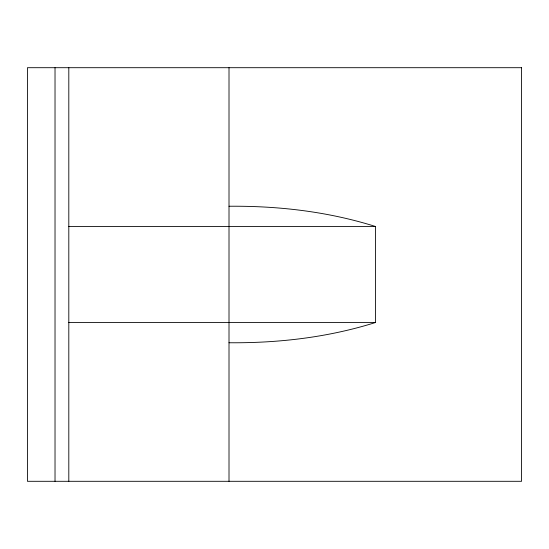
<?xml version="1.0" encoding="UTF-8"?>
<svg xmlns="http://www.w3.org/2000/svg" width="549" height="549" viewBox="0 0 549 549"><rect width="100%" height="100%" fill="white"/><g stroke="black" fill="none" stroke-linecap="round" stroke-linejoin="round"><path stroke-width="0.82" d="M229.008 206.246C278.535 205.827 328.24 211.605 375.585 226.524L375.585 322.476C328.24 337.395 278.535 343.173 229.008 342.754M68.81 226.524L375.585 226.524M68.81 322.476L375.585 322.476M229.008 67.699L229.008 481.301M68.81 67.699L68.81 481.301M55.024 67.699L55.024 481.301M521.55 67.699L27.45 67.699L27.45 481.301L521.55 481.301L521.55 67.699"/></g></svg>
